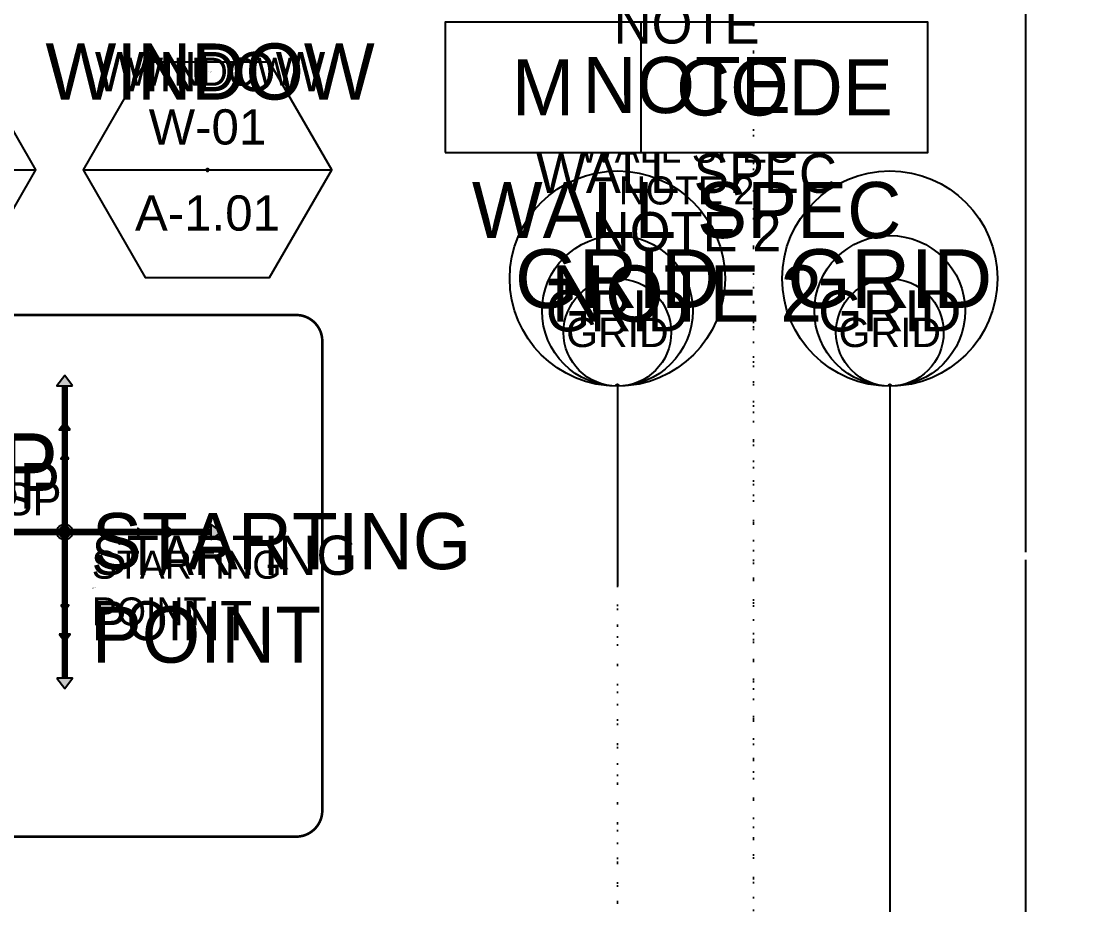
# Model space of a CAD drawing. Header units: centimetres. Extents: x -292707 to 138715, y -53922 to 66277.
# Drawn here: x -2280.9 to -1875.2, y -330.1 to 8.6 of the extents above; entities that cross this region are included whole.
import ezdxf
from ezdxf.enums import TextEntityAlignment as Align

# ---------------------------------------------------------------- set-up
doc = ezdxf.new("R2010")
doc.units = ezdxf.units.CM
for name, pattern in [('ACAD_ISO08W100', [36, 24, -3, 6, -3]), ('DOT3', [1, 0, -1]), ('HIDDEN', [9.525, 6.35, -3.175])]:
    doc.linetypes.add(name, pattern=pattern)
for name, color, linetype in [('0 @ 0.1', 7, 'Continuous'), ('0 @ 10', 7, 'Continuous'), ('0 @ 5', 7, 'Continuous'), ('0 @ 7', 7, 'Continuous'), ('A-ALINE-3', 111, 'Continuous'), ('A-ALINE-3 @ 0.1', 111, 'Continuous'), ('A-ALINE-3 @ 10', 111, 'Continuous'), ('A-ALINE-3 @ 5', 111, 'Continuous'), ('A-ALINE-3 @ 7', 111, 'Continuous'), ('A-ANNOTATION', 144, 'Continuous'), ('A-SYMBOL', 136, 'Continuous'), ('A-TEXT', 254, 'Continuous'), ('A-TEXT @ 0.1', 254, 'Continuous'), ('A-TEXT @ 10', 254, 'Continuous'), ('A-TEXT @ 5', 254, 'Continuous'), ('A-TEXT @ 7', 254, 'Continuous')]:
    doc.layers.add(name, color=color, linetype=linetype)
doc.styles.add('Font 9 pt', font='GOTHIC.TTF', dxfattribs={"height": 2.15})
doc.styles.get("Standard").update_dxf_attribs({"font": 'arial.ttf'})

# ---------------------------------------------------------------- blocks, each defined once
blk = doc.blocks.new('STARTING POINT')
at = {"layer": 'A-SYMBOL', "ltscale": 0.25}
h = blk.add_hatch(color=256, dxfattribs=at)
h.dxf.hatch_style = 1
h.paths.add_polyline_path([(0.6, 11.2), (0, 12), (-0.6, 11.2)])
h = blk.add_hatch(color=256, dxfattribs=at)
h.dxf.hatch_style = 1
h.paths.add_polyline_path([(-11.2, 0.6), (-12, 0), (-11.2, -0.6)])
at = {"layer": 'A-SYMBOL'}
h = blk.add_hatch(color=256, dxfattribs=at)
h.dxf.hatch_style = 1
edge = h.paths.add_edge_path()
edge.add_arc((0, 0), 0.6, 0, 360)
at = {"layer": 'A-SYMBOL', "ltscale": 0.25}
h = blk.add_hatch(color=256, dxfattribs=at)
h.dxf.hatch_style = 1
h.paths.add_polyline_path([(11.2, -0.6), (12, 0), (11.2, 0.6)])
h = blk.add_hatch(color=256, dxfattribs=at)
h.dxf.hatch_style = 1
h.paths.add_polyline_path([(-0.6, -11.2), (0, -12), (0.6, -11.2)])
at = {"layer": 'A-SYMBOL'}
for points in [[(0.6, 11.2), (0, 12), (-0.6, 11.2)], [(-11.2, 0.6), (-12, 0), (-11.2, -0.6)], [(11.2, -0.6), (12, 0), (11.2, 0.6)], [(-0.6, -11.2), (0, -12), (0.6, -11.2)]]:
    blk.add_lwpolyline(points, close=True, dxfattribs=at)
at = {"layer": 'A-SYMBOL', "const_width": 0.5}
for points in [[(0, 0), (0, 11.2)], [(0, 0), (-11.2, 0)], [(0, 0), (11.2, 0)], [(0, 0), (0, -11.2)]]:
    blk.add_lwpolyline(points, dxfattribs=at)
at = {"layer": 'A-SYMBOL'}
blk.add_circle((0, 0), 0.6, dxfattribs=at)
at = {"layer": 'A-TEXT', "insert": (-7.073, 2.486), "char_height": 5, "attachment_point": 7, "style": 'Font 9 pt'}
blk.add_mtext_dynamic_manual_height_columns('\\pi-2.34632;SP', width=4.75769, gutter_width=625, heights=[0], dxfattribs=at)
blk = doc.blocks.new('*U1083')
at = {"layer": '0 @ 0.1', "xscale": 0.05, "yscale": 0.05, "zscale": 0.05}
blk.add_blockref('STARTING POINT', (-2264.19, -187.17), dxfattribs=at)
at = {"layer": '0 @ 10', "xscale": 5, "yscale": 5, "zscale": 5}
blk.add_blockref('STARTING POINT', (-2264.19, -187.17), dxfattribs=at)
at = {"layer": '0 @ 5', "xscale": 2.5, "yscale": 2.5, "zscale": 2.5}
blk.add_blockref('STARTING POINT', (-2264.19, -187.17), dxfattribs=at)
at = {"layer": '0 @ 7', "xscale": 3.5, "yscale": 3.5, "zscale": 3.5}
blk.add_blockref('STARTING POINT', (-2264.19, -187.17), dxfattribs=at)
blk = doc.blocks.new('DOOR-WINDOW CODE')
blk.add_wipeout([(-1.588, 2.75), (1.588, 2.75), (3.175, 0), (1.588, -2.75), (-1.588, -2.75), (-3.175, 0)])
at = {"layer": 'A-ANNOTATION'}
blk.add_lwpolyline([(-1.588, 2.75), (-3.175, 0), (-1.588, -2.75), (1.588, -2.75), (3.175, 0), (1.588, 2.75)], close=True, dxfattribs=at)
blk.add_lwpolyline([(-3.175, 0), (3.175, 0)], dxfattribs=at)
at = {"layer": 'A-TEXT'}
for tag, p in [('NO', (0, 1)), ('CODE', (0, -1))]:
    blk.add_attdef(tag, text='', height=0.9, dxfattribs=at).set_placement(p, align=Align.MIDDLE_CENTER)
blk = doc.blocks.new('*U1084')
at = {"layer": '0 @ 5'}
ref = blk.add_blockref('DOOR-WINDOW CODE', (-2209.51, -48.41), dxfattribs=dict(at, xscale=7.5, yscale=7.5, zscale=7.5))
ref.add_attrib('NO', 'W-01', dxfattribs={"layer": 'A-TEXT', "height": 6.75}).set_placement((-2209.51, -40.16), align=Align.MIDDLE_CENTER)
ref.add_attrib('CODE', 'A-1.01', dxfattribs={"layer": 'A-TEXT', "height": 6.75}).set_placement((-2209.51, -56.66), align=Align.MIDDLE_CENTER)
at = {"layer": '0 @ 7'}
ref = blk.add_blockref('DOOR-WINDOW CODE', (-2209.51, -48.41), dxfattribs=dict(at, xscale=10.5, yscale=10.5, zscale=10.5))
ref.add_attrib('NO', 'W-01', dxfattribs={"layer": 'A-TEXT', "height": 9.45}).set_placement((-2209.51, -36.86), align=Align.MIDDLE_CENTER)
ref.add_attrib('CODE', 'A-1.01', dxfattribs={"layer": 'A-TEXT', "height": 9.45}).set_placement((-2209.51, -59.96), align=Align.MIDDLE_CENTER)
at = {"layer": '0 @ 10'}
ref = blk.add_blockref('DOOR-WINDOW CODE', (-2209.51, -48.41), dxfattribs=dict(at, xscale=15, yscale=15, zscale=15))
ref.add_attrib('NO', 'W-01', dxfattribs={"layer": 'A-TEXT', "height": 13.5}).set_placement((-2209.51, -31.91), align=Align.MIDDLE_CENTER)
ref.add_attrib('CODE', 'A-1.01', dxfattribs={"layer": 'A-TEXT', "height": 13.5}).set_placement((-2209.51, -64.91), align=Align.MIDDLE_CENTER)
at = {"layer": '0 @ 0.1'}
ref = blk.add_blockref('DOOR-WINDOW CODE', (-2209.51, -48.41), dxfattribs=dict(at, xscale=0.15, yscale=0.15, zscale=0.15))
ref.add_attrib('NO', 'W-01', dxfattribs={"layer": 'A-TEXT', "height": 0.135}).set_placement((-2209.51, -48.24), align=Align.MIDDLE_CENTER)
ref.add_attrib('CODE', 'A-1.01', dxfattribs={"layer": 'A-TEXT', "height": 0.135}).set_placement((-2209.51, -48.57), align=Align.MIDDLE_CENTER)
blk = doc.blocks.new('*U1085')
at = {"layer": 'A-TEXT @ 0.1', "insert": (-2253.83, -208.73), "char_height": 0.215, "width": 0.8669, "attachment_point": 4, "style": 'Font 9 pt'}
blk.add_mtext('STARTING\\PPOINT', dxfattribs=at)
at = {"layer": 'A-TEXT @ 10', "insert": (-2253.83, -208.73), "char_height": 21.5, "width": 86.6856, "attachment_point": 4, "style": 'Font 9 pt'}
blk.add_mtext('STARTING\\PPOINT', dxfattribs=at)
at = {"layer": 'A-TEXT @ 5', "insert": (-2253.83, -208.73), "char_height": 10.75, "width": 43.3428, "attachment_point": 4, "style": 'Font 9 pt'}
blk.add_mtext('STARTING\\PPOINT', dxfattribs=at)
at = {"layer": 'A-TEXT @ 7', "insert": (-2253.83, -208.73), "char_height": 15.05, "width": 60.6799, "attachment_point": 4, "style": 'Font 9 pt'}
blk.add_mtext('STARTING\\PPOINT', dxfattribs=at)
blk = doc.blocks.new('*U1181')
at = {"layer": 'A-TEXT @ 0.1', "insert": (-2208.51, -10.83), "char_height": 0.215, "width": 1.7822, "attachment_point": 5, "style": 'Font 9 pt'}
blk.add_mtext('WINDOW', dxfattribs=at)
at = {"layer": 'A-TEXT @ 10', "insert": (-2208.51, -10.83), "char_height": 21.5, "width": 178.2165, "attachment_point": 5, "style": 'Font 9 pt'}
blk.add_mtext('WINDOW', dxfattribs=at)
at = {"layer": 'A-TEXT @ 5', "insert": (-2208.51, -10.83), "char_height": 10.75, "width": 89.1082, "attachment_point": 5, "style": 'Font 9 pt'}
blk.add_mtext('WINDOW', dxfattribs=at)
at = {"layer": 'A-TEXT @ 7', "insert": (-2208.51, -10.83), "char_height": 15.05, "width": 124.7515, "attachment_point": 5, "style": 'Font 9 pt'}
blk.add_mtext('WINDOW', dxfattribs=at)
blk = doc.blocks.new('*U1182')
at = {"layer": '0 @ 5'}
ref = blk.add_blockref('DOOR-WINDOW CODE', (-2322.9, -48.41), dxfattribs=dict(at, xscale=7.5, yscale=7.5, zscale=7.5))
ref.add_attrib('NO', 'D-01', dxfattribs={"layer": 'A-TEXT', "height": 6.75}).set_placement((-2322.9, -40.16), align=Align.MIDDLE_CENTER)
ref.add_attrib('CODE', 'A-1.01', dxfattribs={"layer": 'A-TEXT', "height": 6.75}).set_placement((-2322.9, -56.66), align=Align.MIDDLE_CENTER)
at = {"layer": '0 @ 7'}
ref = blk.add_blockref('DOOR-WINDOW CODE', (-2322.9, -48.41), dxfattribs=dict(at, xscale=10.5, yscale=10.5, zscale=10.5))
ref.add_attrib('NO', 'D-01', dxfattribs={"layer": 'A-TEXT', "height": 9.45}).set_placement((-2322.9, -36.86), align=Align.MIDDLE_CENTER)
ref.add_attrib('CODE', 'A-1.01', dxfattribs={"layer": 'A-TEXT', "height": 9.45}).set_placement((-2322.9, -59.96), align=Align.MIDDLE_CENTER)
at = {"layer": '0 @ 10'}
ref = blk.add_blockref('DOOR-WINDOW CODE', (-2322.9, -48.41), dxfattribs=dict(at, xscale=15, yscale=15, zscale=15))
ref.add_attrib('NO', 'D-01', dxfattribs={"layer": 'A-TEXT', "height": 13.5}).set_placement((-2322.9, -31.91), align=Align.MIDDLE_CENTER)
ref.add_attrib('CODE', 'A-1.01', dxfattribs={"layer": 'A-TEXT', "height": 13.5}).set_placement((-2322.9, -64.91), align=Align.MIDDLE_CENTER)
at = {"layer": '0 @ 0.1'}
ref = blk.add_blockref('DOOR-WINDOW CODE', (-2322.9, -48.41), dxfattribs=dict(at, xscale=0.15, yscale=0.15, zscale=0.15))
ref.add_attrib('NO', 'D-01', dxfattribs={"layer": 'A-TEXT', "height": 0.135}).set_placement((-2322.9, -48.24), align=Align.MIDDLE_CENTER)
ref.add_attrib('CODE', 'A-1.01', dxfattribs={"layer": 'A-TEXT', "height": 0.135}).set_placement((-2322.9, -48.57), align=Align.MIDDLE_CENTER)
blk = doc.blocks.new('WALL SPECS')
at = {"layer": 'A-TEXT', "ltscale": 0.25, "style": 'Font 9 pt'}
for tag, p in [('NOTE1', (0, -4.7)), ('NOTE2', (0, -7.9))]:
    blk.add_attdef(tag, text='', height=2.15, dxfattribs=at).set_placement(p, align=Align.MIDDLE_CENTER)
blk.add_wipeout([(-9.25, 2.5), (9.25, 2.5), (9.25, -2.5), (-9.25, -2.5)])
at = {"layer": 'A-ANNOTATION', "ltscale": 0.25}
blk.add_line((-1.75, 2.5), (-1.75, -2.5), dxfattribs=at)
blk.add_lwpolyline([(-9.25, -2.5), (9.25, -2.5), (9.25, 2.5), (-9.25, 2.5)], close=True, dxfattribs=at)
at = {"layer": 'A-TEXT', "ltscale": 0.25, "style": 'Font 9 pt'}
for tag, p in [('MATERIAL', (-5.5, 0)), ('CODE', (3.75, 0))]:
    blk.add_attdef(tag, text='', height=2.15, dxfattribs=at).set_placement(p, align=Align.MIDDLE_CENTER)
blk = doc.blocks.new('*U1185')
at = {"layer": '0 @ 5', "xscale": 5, "yscale": 5, "zscale": 5}
blk.add_blockref('WALL SPECS', (-2025.91, -16.77), dxfattribs=at).add_auto_attribs({'NOTE2': 'NOTE 2', 'NOTE1': 'WALL SPEC', 'CODE': 'CODE', 'MATERIAL': 'M'})
at = {"layer": '0 @ 7', "xscale": 7, "yscale": 7, "zscale": 7}
blk.add_blockref('WALL SPECS', (-2025.91, -16.77), dxfattribs=at).add_auto_attribs({'NOTE2': 'NOTE 2', 'NOTE1': 'WALL SPEC', 'CODE': 'CODE', 'MATERIAL': 'M'})
at = {"layer": '0 @ 10', "xscale": 10, "yscale": 10, "zscale": 10}
blk.add_blockref('WALL SPECS', (-2025.91, -16.77), dxfattribs=at).add_auto_attribs({'NOTE2': 'NOTE 2', 'NOTE1': 'WALL SPEC', 'CODE': 'CODE', 'MATERIAL': 'M'})
at = {"layer": '0 @ 0.1', "xscale": 0.1, "yscale": 0.1, "zscale": 0.1}
blk.add_blockref('WALL SPECS', (-2025.91, -16.77), dxfattribs=at).add_auto_attribs({'NOTE2': 'NOTE 2', 'NOTE1': 'WALL SPEC', 'CODE': 'CODE', 'MATERIAL': 'M'})
blk = doc.blocks.new('MATERIAL INFO')
at = {"layer": 'A-TEXT', "ltscale": 0.25, "style": 'Font 9 pt'}
blk.add_attdef('NOTE1', text='', height=2.15, dxfattribs=at).set_placement((0, -7.8), align=Align.MIDDLE_CENTER)
blk.add_wipeout([(-9.25, 5), (9.25, 5), (9.25, -5), (-9.25, -5)])
at = {"layer": 'A-ANNOTATION', "ltscale": 0.25}
blk.add_line((-1.75, 5), (-1.75, 0), dxfattribs=at)
for points in [[(-9.25, 0), (9.25, 0), (9.25, 5), (-9.25, 5)], [(-9.25, -5), (9.25, -5), (9.25, 0), (-9.25, 0)]]:
    blk.add_lwpolyline(points, close=True, dxfattribs=at)
at = {"layer": 'A-TEXT', "ltscale": 0.25, "style": 'Font 9 pt'}
for tag, p in [('MATERIAL', (-5.5, 2.5)), ('CODE', (3.75, 2.5)), ('HEIGHT', (0, -2.5))]:
    blk.add_attdef(tag, text='', height=2.15, dxfattribs=at).set_placement(p, align=Align.MIDDLE_CENTER)
blk = doc.blocks.new('*U1186')
at = {"layer": '0 @ 5', "xscale": 5, "yscale": 5, "zscale": 5}
blk.add_blockref('MATERIAL INFO', (-2025.91, 62.15), dxfattribs=at).add_auto_attribs({'MATERIAL': 'M', 'CODE': 'CODE', 'HEIGHT': 'HEIGHT', 'NOTE1': 'NOTE'})
at = {"layer": '0 @ 7', "xscale": 7, "yscale": 7, "zscale": 7}
blk.add_blockref('MATERIAL INFO', (-2025.91, 62.15), dxfattribs=at).add_auto_attribs({'MATERIAL': 'M', 'CODE': 'CODE', 'HEIGHT': 'HEIGHT', 'NOTE1': 'NOTE'})
at = {"layer": '0 @ 10', "xscale": 10, "yscale": 10, "zscale": 10}
blk.add_blockref('MATERIAL INFO', (-2025.91, 62.15), dxfattribs=at).add_auto_attribs({'MATERIAL': 'M', 'CODE': 'CODE', 'HEIGHT': 'HEIGHT', 'NOTE1': 'NOTE'})
at = {"layer": '0 @ 0.1', "xscale": 0.1, "yscale": 0.1, "zscale": 0.1}
blk.add_blockref('MATERIAL INFO', (-2025.91, 62.15), dxfattribs=at).add_auto_attribs({'MATERIAL': 'M', 'CODE': 'CODE', 'HEIGHT': 'HEIGHT', 'NOTE1': 'NOTE'})
blk = doc.blocks.new('*U46')
at = {"layer": 'A-ANNOTATION', "ltscale": 0.5}
blk.add_line((0, 0), (0, -5.112), dxfattribs=at)
at = {"layer": 'A-ANNOTATION', "linetype": 'DOT3'}
blk.add_lwpolyline([(0, -5.112), (0, -50.697)], dxfattribs=at)
at = {"layer": 'A-ANNOTATION'}
blk.add_circle((0, 2.75), 2.75, dxfattribs=at)
at = {"layer": 'A-TEXT'}
blk.add_attdef('N', text='', height=0.9, dxfattribs=at).set_placement((0, 2.75), align=Align.MIDDLE_CENTER)
blk = doc.blocks.new('*U1213')
at = {"layer": 'A-ALINE-3 @ 0.1'}
ref = blk.add_blockref('*U46', (-2052.43, -131.29), dxfattribs=dict(at, xscale=0.15, yscale=0.15, zscale=0.15))
ref.add_attrib('N', 'GRID', dxfattribs={"layer": 'A-TEXT', "height": 0.225}).set_placement((-2052.43, -130.87), align=Align.MIDDLE_CENTER)
at = {"layer": 'A-ALINE-3 @ 10'}
ref = blk.add_blockref('*U46', (-2052.43, -131.29), dxfattribs=dict(at, xscale=15, yscale=15, zscale=15))
ref.add_attrib('N', 'GRID', dxfattribs={"layer": 'A-TEXT', "height": 22.5}).set_placement((-2052.43, -90.04), align=Align.MIDDLE_CENTER)
at = {"layer": 'A-ALINE-3 @ 5'}
ref = blk.add_blockref('*U46', (-2052.43, -131.29), dxfattribs=dict(at, xscale=7.5, yscale=7.5, zscale=7.5))
ref.add_attrib('N', 'GRID', dxfattribs={"layer": 'A-TEXT', "height": 11.25}).set_placement((-2052.43, -110.66), align=Align.MIDDLE_CENTER)
at = {"layer": 'A-ALINE-3 @ 7'}
ref = blk.add_blockref('*U46', (-2052.43, -131.29), dxfattribs=dict(at, xscale=10.5, yscale=10.5, zscale=10.5))
ref.add_attrib('N', 'GRID', dxfattribs={"layer": 'A-TEXT', "height": 15.75}).set_placement((-2052.43, -102.41), align=Align.MIDDLE_CENTER)
blk = doc.blocks.new('*U47')
at = {"layer": 'A-ANNOTATION', "ltscale": 0.5}
blk.add_line((0, 0), (0, -5), dxfattribs=at)
at = {"layer": 'A-ANNOTATION', "linetype": 'ACAD_ISO08W100', "ltscale": 0.25}
blk.add_lwpolyline([(0, -5), (0, -54.972)], dxfattribs=at)
at = {"layer": 'A-ANNOTATION'}
blk.add_circle((0, 2.75), 2.75, dxfattribs=at)
at = {"layer": 'A-TEXT'}
blk.add_attdef('N', text='', height=0.9, dxfattribs=at).set_placement((0, 2.75), align=Align.MIDDLE_CENTER)
blk = doc.blocks.new('*U1214')
at = {"layer": '0 @ 10', "color": 124, "xscale": -15, "yscale": 15, "zscale": 15, "rotation": 180}
blk.add_blockref('*U47', (-1895.85, -502.33), dxfattribs=at)
at = {"layer": '0 @ 5', "color": 124}
ref = blk.add_blockref('*U47', (-1895.85, -502.33), dxfattribs=dict(at, xscale=-7.5, yscale=7.5, zscale=7.5, rotation=180))
ref.add_attrib('N', 'GRID', dxfattribs={"layer": 'A-TEXT', "height": 11.25}).set_placement((-1895.85, -522.95), align=Align.MIDDLE_CENTER)
at = {"layer": '0 @ 7', "color": 124, "xscale": -10.5, "yscale": 10.5, "zscale": 10.5, "rotation": 180}
blk.add_blockref('*U47', (-1895.85, -502.33), dxfattribs=at)
blk = doc.blocks.new('*U44')
at = {"layer": 'A-ANNOTATION', "ltscale": 0.5}
blk.add_line((0, 0), (0, -5), dxfattribs=at)
at = {"layer": 'A-ANNOTATION', "linetype": 'ACAD_ISO08W100', "ltscale": 0.25}
blk.add_lwpolyline([(0, -5), (0, -54.972)], dxfattribs=at)
at = {"layer": 'A-ANNOTATION'}
blk.add_circle((0, 2.75), 2.75, dxfattribs=at)
at = {"layer": 'A-TEXT'}
blk.add_attdef('N', text='', height=0.9, dxfattribs=at).set_placement((0, 2.75), align=Align.MIDDLE_CENTER)
blk = doc.blocks.new('*U1215')
at = {"layer": '0 @ 0.1', "color": 124}
ref = blk.add_blockref('*U44', (-1948.04, -131.29), dxfattribs=dict(at, xscale=0.15, yscale=0.15, zscale=0.15))
ref.add_attrib('N', 'GRID', dxfattribs={"layer": 'A-TEXT', "height": 0.225}).set_placement((-1948.04, -130.87), align=Align.MIDDLE_CENTER)
at = {"layer": '0 @ 10', "color": 124}
ref = blk.add_blockref('*U44', (-1948.04, -131.29), dxfattribs=dict(at, xscale=15, yscale=15, zscale=15))
ref.add_attrib('N', 'GRID', dxfattribs={"layer": 'A-TEXT', "height": 22.5}).set_placement((-1948.04, -90.04), align=Align.MIDDLE_CENTER)
at = {"layer": '0 @ 5', "color": 124}
ref = blk.add_blockref('*U44', (-1948.04, -131.29), dxfattribs=dict(at, xscale=7.5, yscale=7.5, zscale=7.5))
ref.add_attrib('N', 'GRID', dxfattribs={"layer": 'A-TEXT', "height": 11.25}).set_placement((-1948.04, -110.66), align=Align.MIDDLE_CENTER)
at = {"layer": '0 @ 7', "color": 124}
ref = blk.add_blockref('*U44', (-1948.04, -131.29), dxfattribs=dict(at, xscale=10.5, yscale=10.5, zscale=10.5))
ref.add_attrib('N', 'GRID', dxfattribs={"layer": 'A-TEXT', "height": 15.75}).set_placement((-1948.04, -102.41), align=Align.MIDDLE_CENTER)
blk = doc.blocks.new('*U45')
at = {"layer": 'A-ANNOTATION', "ltscale": 0.5}
blk.add_line((0, 0), (0, -5.112), dxfattribs=at)
at = {"layer": 'A-ANNOTATION', "linetype": 'DOT3'}
blk.add_lwpolyline([(0, -5.112), (0, -54.972)], dxfattribs=at)
at = {"layer": 'A-ANNOTATION'}
blk.add_circle((0, 2.75), 2.75, dxfattribs=at)
at = {"layer": 'A-TEXT'}
blk.add_attdef('N', text='', height=0.9, dxfattribs=at).set_placement((0, 2.75), align=Align.MIDDLE_CENTER)
blk = doc.blocks.new('*U1216')
at = {"layer": 'A-ALINE-3 @ 10', "xscale": -15, "yscale": 15, "zscale": 15, "rotation": 180}
blk.add_blockref('*U45', (-2000.24, -502.33), dxfattribs=at)
at = {"layer": 'A-ALINE-3 @ 5'}
ref = blk.add_blockref('*U45', (-2000.24, -502.33), dxfattribs=dict(at, xscale=-7.5, yscale=7.5, zscale=7.5, rotation=180))
ref.add_attrib('N', 'GRID', dxfattribs={"layer": 'A-TEXT', "height": 11.25}).set_placement((-2000.24, -522.95), align=Align.MIDDLE_CENTER)
at = {"layer": 'A-ALINE-3 @ 7', "xscale": -10.5, "yscale": 10.5, "zscale": 10.5, "rotation": 180}
blk.add_blockref('*U45', (-2000.24, -502.33), dxfattribs=at)

msp = doc.modelspace()

# ---------------------------------------------------------------- linework, layer by layer
at = {"layer": 'A-ANNOTATION', "linetype": 'HIDDEN', "ltscale": 0.3, "const_width": 1}
msp.add_lwpolyline([(-2299.95, -104), (-2175.51, -104, -0.414214), (-2165.51, -114), (-2165.51, -293.92, -0.414214), (-2175.51, -303.92), (-2299.95, -303.92, -0.414214), (-2309.95, -293.92), (-2309.95, -114, -0.414214)], format="xyb", close=True, dxfattribs=at)

# ---------------------------------------------------------------- block references
for name in ['*U1185', '*U1182', '*U1084', '*U1083']:
    msp.add_blockref(name, (0, 0))
at = {"layer": 'A-TEXT'}
msp.add_blockref('*U1085', (0, 0), dxfattribs=at)

# ---------------------------------------------------------------- next in the draw order: block references
for name in ['*U1186', '*U1215']:
    msp.add_blockref(name, (0, 0))
at = {"layer": 'A-ALINE-3'}
msp.add_blockref('*U1213', (0, 0), dxfattribs=at)
at = {"layer": 'A-TEXT'}
msp.add_blockref('*U1181', (0, 0), dxfattribs=at)

# ---------------------------------------------------------------- next in the draw order: block references
msp.add_blockref('*U1214', (0, 0))
at = {"layer": 'A-ALINE-3'}
msp.add_blockref('*U1216', (0, 0), dxfattribs=at)

doc.saveas('drawing.dxf')
